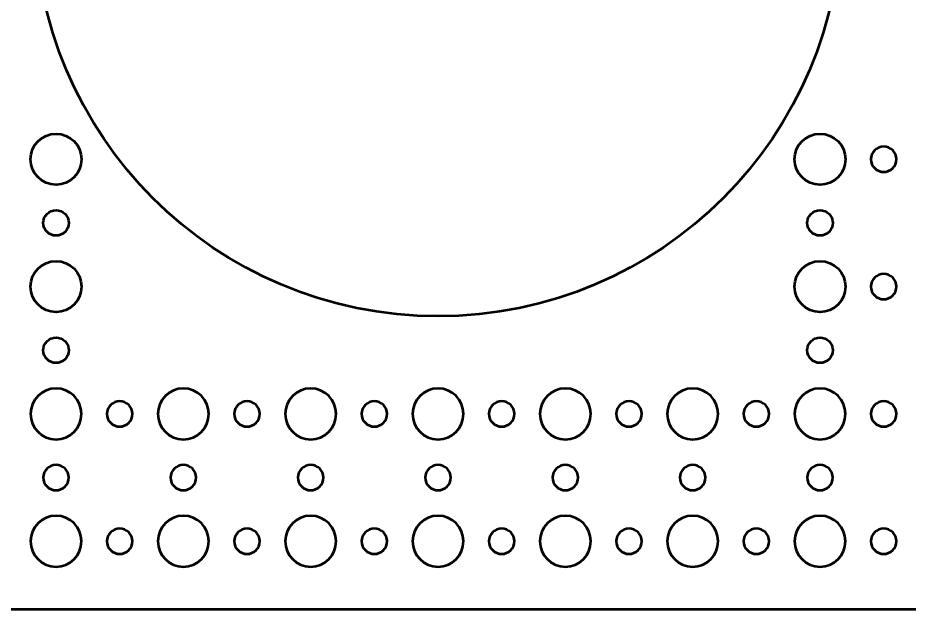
# Model space of a CAD drawing. Header units: centimetres. Extents: x -32.2 to 38.2, y -18.7 to 17.2.
# Drawn here: x -19.95 to -9.45, y -18.7 to -11.73 of the extents above; entities that cross this region are included whole.
import ezdxf

# ---------------------------------------------------------------- set-up
doc = ezdxf.new("R2010")
doc.units = ezdxf.units.CM
doc.header["$MEASUREMENT"] = 0
doc.layers.add('Layer 1', color=7, linetype='Continuous')

msp = doc.modelspace()

# ---------------------------------------------------------------- linework, layer by layer
at = {"layer": 'Layer 1', "lineweight": 53}
for centre, major_axis in [((-15, -10.5), (0, 4.75)), ((-19.49999, -13.40001), (0, 0.30001)), ((-10.49999, -13.40001), (0, 0.30001)), ((-19.5, -14.15), (0, 0.15)), ((-10.5, -14.15), (0, 0.15)), ((-19.49999, -14.90001), (0, 0.30001)), ((-10.49999, -14.90001), (0, 0.30001)), ((-19.5, -15.65), (0, 0.15)), ((-10.5, -15.65), (0, 0.15))]:
    msp.add_ellipse(centre, major_axis=major_axis, ratio=1, dxfattribs=at)
for points, knots in [([(-32.2, -18.2), (-32.2, -18.2), (-32.2, 16.7), (-32.2, 16.7), (-32.2, 16.7), (-32.2, 16.97614), (-31.97614, 17.2), (-31.7, 17.2), (-31.7, 17.2), (-31.7, 17.2), (1.7, 17.2), (1.7, 17.2), (1.7, 17.2), (1.97614, 17.2), (2.2, 16.97614), (2.2, 16.7), (2.2, 16.7), (2.2, 16.7), (2.2, -18.2), (2.2, -18.2), (2.2, -18.2), (2.2, -18.47614), (1.97614, -18.7), (1.7, -18.7), (1.7, -18.7), (1.7, -18.7), (-31.7, -18.7), (-31.7, -18.7), (-31.7, -18.7), (-31.97614, -18.7), (-32.2, -18.47614), (-32.2, -18.2)], [0, 0, 0, 0, 0.11111111, 0.11111111, 0.11111111, 0.11111111, 0.22222222, 0.22222222, 0.22222222, 0.22222222, 0.33333333, 0.33333333, 0.33333333, 0.33333333, 0.44444444, 0.44444444, 0.44444444, 0.44444444, 0.55555556, 0.55555556, 0.55555556, 0.55555556, 0.66666667, 0.66666667, 0.66666667, 0.66666667, 0.77777778, 0.77777778, 0.77777778, 0.77777778, 1, 1, 1, 1]), ([(-9.9, -13.4), (-9.9, -13.31716), (-9.83284, -13.25), (-9.75, -13.25), (-9.75, -13.25), (-9.66716, -13.25), (-9.6, -13.31716), (-9.6, -13.4), (-9.6, -13.4), (-9.6, -13.48284), (-9.66716, -13.55), (-9.75, -13.55), (-9.75, -13.55), (-9.83284, -13.55), (-9.9, -13.48284), (-9.9, -13.4)], [0, 0, 0, 0, 0.2, 0.2, 0.2, 0.2, 0.4, 0.4, 0.4, 0.4, 0.6, 0.6, 0.6, 0.6, 1, 1, 1, 1]), ([(-9.9, -14.9), (-9.9, -14.81716), (-9.83284, -14.75), (-9.75, -14.75), (-9.75, -14.75), (-9.66716, -14.75), (-9.6, -14.81716), (-9.6, -14.9), (-9.6, -14.9), (-9.6, -14.98284), (-9.66716, -15.05), (-9.75, -15.05), (-9.75, -15.05), (-9.83284, -15.05), (-9.9, -14.98284), (-9.9, -14.9)], [0, 0, 0, 0, 0.2, 0.2, 0.2, 0.2, 0.4, 0.4, 0.4, 0.4, 0.6, 0.6, 0.6, 0.6, 1, 1, 1, 1]), ([(-19.8, -16.4), (-19.8, -16.23431), (-19.66569, -16.1), (-19.5, -16.1), (-19.5, -16.1), (-19.33431, -16.1), (-19.2, -16.23431), (-19.2, -16.4), (-19.2, -16.4), (-19.2, -16.56569), (-19.33431, -16.7), (-19.5, -16.7), (-19.5, -16.7), (-19.66569, -16.7), (-19.8, -16.56569), (-19.8, -16.4)], [0, 0, 0, 0, 0.2, 0.2, 0.2, 0.2, 0.4, 0.4, 0.4, 0.4, 0.6, 0.6, 0.6, 0.6, 1, 1, 1, 1]), ([(-18.3, -16.4), (-18.3, -16.23431), (-18.16569, -16.1), (-18, -16.1), (-18, -16.1), (-17.83431, -16.1), (-17.7, -16.23431), (-17.7, -16.4), (-17.7, -16.4), (-17.7, -16.56569), (-17.83431, -16.7), (-18, -16.7), (-18, -16.7), (-18.16569, -16.7), (-18.3, -16.56569), (-18.3, -16.4)], [0, 0, 0, 0, 0.2, 0.2, 0.2, 0.2, 0.4, 0.4, 0.4, 0.4, 0.6, 0.6, 0.6, 0.6, 1, 1, 1, 1]), ([(-16.8, -16.4), (-16.8, -16.23431), (-16.66569, -16.1), (-16.5, -16.1), (-16.5, -16.1), (-16.33431, -16.1), (-16.2, -16.23431), (-16.2, -16.4), (-16.2, -16.4), (-16.2, -16.56569), (-16.33431, -16.7), (-16.5, -16.7), (-16.5, -16.7), (-16.66569, -16.7), (-16.8, -16.56569), (-16.8, -16.4)], [0, 0, 0, 0, 0.2, 0.2, 0.2, 0.2, 0.4, 0.4, 0.4, 0.4, 0.6, 0.6, 0.6, 0.6, 1, 1, 1, 1]), ([(-15.3, -16.4), (-15.3, -16.23431), (-15.16569, -16.1), (-15, -16.1), (-15, -16.1), (-14.83431, -16.1), (-14.7, -16.23431), (-14.7, -16.4), (-14.7, -16.4), (-14.7, -16.56569), (-14.83431, -16.7), (-15, -16.7), (-15, -16.7), (-15.16569, -16.7), (-15.3, -16.56569), (-15.3, -16.4)], [0, 0, 0, 0, 0.2, 0.2, 0.2, 0.2, 0.4, 0.4, 0.4, 0.4, 0.6, 0.6, 0.6, 0.6, 1, 1, 1, 1]), ([(-13.8, -16.4), (-13.8, -16.23431), (-13.66569, -16.1), (-13.5, -16.1), (-13.5, -16.1), (-13.33431, -16.1), (-13.2, -16.23431), (-13.2, -16.4), (-13.2, -16.4), (-13.2, -16.56569), (-13.33431, -16.7), (-13.5, -16.7), (-13.5, -16.7), (-13.66569, -16.7), (-13.8, -16.56569), (-13.8, -16.4)], [0, 0, 0, 0, 0.2, 0.2, 0.2, 0.2, 0.4, 0.4, 0.4, 0.4, 0.6, 0.6, 0.6, 0.6, 1, 1, 1, 1]), ([(-12.3, -16.4), (-12.3, -16.23431), (-12.16569, -16.1), (-12, -16.1), (-12, -16.1), (-11.83431, -16.1), (-11.7, -16.23431), (-11.7, -16.4), (-11.7, -16.4), (-11.7, -16.56569), (-11.83431, -16.7), (-12, -16.7), (-12, -16.7), (-12.16569, -16.7), (-12.3, -16.56569), (-12.3, -16.4)], [0, 0, 0, 0, 0.2, 0.2, 0.2, 0.2, 0.4, 0.4, 0.4, 0.4, 0.6, 0.6, 0.6, 0.6, 1, 1, 1, 1]), ([(-10.8, -16.4), (-10.8, -16.23431), (-10.66569, -16.1), (-10.5, -16.1), (-10.5, -16.1), (-10.33431, -16.1), (-10.2, -16.23431), (-10.2, -16.4), (-10.2, -16.4), (-10.2, -16.56569), (-10.33431, -16.7), (-10.5, -16.7), (-10.5, -16.7), (-10.66569, -16.7), (-10.8, -16.56569), (-10.8, -16.4)], [0, 0, 0, 0, 0.2, 0.2, 0.2, 0.2, 0.4, 0.4, 0.4, 0.4, 0.6, 0.6, 0.6, 0.6, 1, 1, 1, 1]), ([(-18.9, -16.4), (-18.9, -16.31716), (-18.83284, -16.25), (-18.75, -16.25), (-18.75, -16.25), (-18.66716, -16.25), (-18.6, -16.31716), (-18.6, -16.4), (-18.6, -16.4), (-18.6, -16.48284), (-18.66716, -16.55), (-18.75, -16.55), (-18.75, -16.55), (-18.83284, -16.55), (-18.9, -16.48284), (-18.9, -16.4)], [0, 0, 0, 0, 0.2, 0.2, 0.2, 0.2, 0.4, 0.4, 0.4, 0.4, 0.6, 0.6, 0.6, 0.6, 1, 1, 1, 1]), ([(-17.4, -16.4), (-17.4, -16.31716), (-17.33284, -16.25), (-17.25, -16.25), (-17.25, -16.25), (-17.16716, -16.25), (-17.1, -16.31716), (-17.1, -16.4), (-17.1, -16.4), (-17.1, -16.48284), (-17.16716, -16.55), (-17.25, -16.55), (-17.25, -16.55), (-17.33284, -16.55), (-17.4, -16.48284), (-17.4, -16.4)], [0, 0, 0, 0, 0.2, 0.2, 0.2, 0.2, 0.4, 0.4, 0.4, 0.4, 0.6, 0.6, 0.6, 0.6, 1, 1, 1, 1]), ([(-15.9, -16.4), (-15.9, -16.31716), (-15.83284, -16.25), (-15.75, -16.25), (-15.75, -16.25), (-15.66716, -16.25), (-15.6, -16.31716), (-15.6, -16.4), (-15.6, -16.4), (-15.6, -16.48284), (-15.66716, -16.55), (-15.75, -16.55), (-15.75, -16.55), (-15.83284, -16.55), (-15.9, -16.48284), (-15.9, -16.4)], [0, 0, 0, 0, 0.2, 0.2, 0.2, 0.2, 0.4, 0.4, 0.4, 0.4, 0.6, 0.6, 0.6, 0.6, 1, 1, 1, 1]), ([(-14.4, -16.4), (-14.4, -16.31716), (-14.33284, -16.25), (-14.25, -16.25), (-14.25, -16.25), (-14.16716, -16.25), (-14.1, -16.31716), (-14.1, -16.4), (-14.1, -16.4), (-14.1, -16.48284), (-14.16716, -16.55), (-14.25, -16.55), (-14.25, -16.55), (-14.33284, -16.55), (-14.4, -16.48284), (-14.4, -16.4)], [0, 0, 0, 0, 0.2, 0.2, 0.2, 0.2, 0.4, 0.4, 0.4, 0.4, 0.6, 0.6, 0.6, 0.6, 1, 1, 1, 1]), ([(-12.9, -16.4), (-12.9, -16.31716), (-12.83284, -16.25), (-12.75, -16.25), (-12.75, -16.25), (-12.66716, -16.25), (-12.6, -16.31716), (-12.6, -16.4), (-12.6, -16.4), (-12.6, -16.48284), (-12.66716, -16.55), (-12.75, -16.55), (-12.75, -16.55), (-12.83284, -16.55), (-12.9, -16.48284), (-12.9, -16.4)], [0, 0, 0, 0, 0.2, 0.2, 0.2, 0.2, 0.4, 0.4, 0.4, 0.4, 0.6, 0.6, 0.6, 0.6, 1, 1, 1, 1]), ([(-11.4, -16.4), (-11.4, -16.31716), (-11.33284, -16.25), (-11.25, -16.25), (-11.25, -16.25), (-11.16716, -16.25), (-11.1, -16.31716), (-11.1, -16.4), (-11.1, -16.4), (-11.1, -16.48284), (-11.16716, -16.55), (-11.25, -16.55), (-11.25, -16.55), (-11.33284, -16.55), (-11.4, -16.48284), (-11.4, -16.4)], [0, 0, 0, 0, 0.2, 0.2, 0.2, 0.2, 0.4, 0.4, 0.4, 0.4, 0.6, 0.6, 0.6, 0.6, 1, 1, 1, 1]), ([(-9.9, -16.4), (-9.9, -16.31716), (-9.83284, -16.25), (-9.75, -16.25), (-9.75, -16.25), (-9.66716, -16.25), (-9.6, -16.31716), (-9.6, -16.4), (-9.6, -16.4), (-9.6, -16.48284), (-9.66716, -16.55), (-9.75, -16.55), (-9.75, -16.55), (-9.83284, -16.55), (-9.9, -16.48284), (-9.9, -16.4)], [0, 0, 0, 0, 0.2, 0.2, 0.2, 0.2, 0.4, 0.4, 0.4, 0.4, 0.6, 0.6, 0.6, 0.6, 1, 1, 1, 1]), ([(-19.65, -17.15), (-19.65, -17.06716), (-19.58284, -17), (-19.5, -17), (-19.5, -17), (-19.41716, -17), (-19.35, -17.06716), (-19.35, -17.15), (-19.35, -17.15), (-19.35, -17.23284), (-19.41716, -17.3), (-19.5, -17.3), (-19.5, -17.3), (-19.58284, -17.3), (-19.65, -17.23284), (-19.65, -17.15)], [0, 0, 0, 0, 0.2, 0.2, 0.2, 0.2, 0.4, 0.4, 0.4, 0.4, 0.6, 0.6, 0.6, 0.6, 1, 1, 1, 1]), ([(-18.15, -17.15), (-18.15, -17.06716), (-18.08284, -17), (-18, -17), (-18, -17), (-17.91716, -17), (-17.85, -17.06716), (-17.85, -17.15), (-17.85, -17.15), (-17.85, -17.23284), (-17.91716, -17.3), (-18, -17.3), (-18, -17.3), (-18.08284, -17.3), (-18.15, -17.23284), (-18.15, -17.15)], [0, 0, 0, 0, 0.2, 0.2, 0.2, 0.2, 0.4, 0.4, 0.4, 0.4, 0.6, 0.6, 0.6, 0.6, 1, 1, 1, 1]), ([(-16.65, -17.15), (-16.65, -17.06716), (-16.58284, -17), (-16.5, -17), (-16.5, -17), (-16.41716, -17), (-16.35, -17.06716), (-16.35, -17.15), (-16.35, -17.15), (-16.35, -17.23284), (-16.41716, -17.3), (-16.5, -17.3), (-16.5, -17.3), (-16.58284, -17.3), (-16.65, -17.23284), (-16.65, -17.15)], [0, 0, 0, 0, 0.2, 0.2, 0.2, 0.2, 0.4, 0.4, 0.4, 0.4, 0.6, 0.6, 0.6, 0.6, 1, 1, 1, 1]), ([(-15.15, -17.15), (-15.15, -17.06716), (-15.08284, -17), (-15, -17), (-15, -17), (-14.91716, -17), (-14.85, -17.06716), (-14.85, -17.15), (-14.85, -17.15), (-14.85, -17.23284), (-14.91716, -17.3), (-15, -17.3), (-15, -17.3), (-15.08284, -17.3), (-15.15, -17.23284), (-15.15, -17.15)], [0, 0, 0, 0, 0.2, 0.2, 0.2, 0.2, 0.4, 0.4, 0.4, 0.4, 0.6, 0.6, 0.6, 0.6, 1, 1, 1, 1]), ([(-13.65, -17.15), (-13.65, -17.06716), (-13.58284, -17), (-13.5, -17), (-13.5, -17), (-13.41716, -17), (-13.35, -17.06716), (-13.35, -17.15), (-13.35, -17.15), (-13.35, -17.23284), (-13.41716, -17.3), (-13.5, -17.3), (-13.5, -17.3), (-13.58284, -17.3), (-13.65, -17.23284), (-13.65, -17.15)], [0, 0, 0, 0, 0.2, 0.2, 0.2, 0.2, 0.4, 0.4, 0.4, 0.4, 0.6, 0.6, 0.6, 0.6, 1, 1, 1, 1]), ([(-12.15, -17.15), (-12.15, -17.06716), (-12.08284, -17), (-12, -17), (-12, -17), (-11.91716, -17), (-11.85, -17.06716), (-11.85, -17.15), (-11.85, -17.15), (-11.85, -17.23284), (-11.91716, -17.3), (-12, -17.3), (-12, -17.3), (-12.08284, -17.3), (-12.15, -17.23284), (-12.15, -17.15)], [0, 0, 0, 0, 0.2, 0.2, 0.2, 0.2, 0.4, 0.4, 0.4, 0.4, 0.6, 0.6, 0.6, 0.6, 1, 1, 1, 1]), ([(-10.65, -17.15), (-10.65, -17.06716), (-10.58284, -17), (-10.5, -17), (-10.5, -17), (-10.41716, -17), (-10.35, -17.06716), (-10.35, -17.15), (-10.35, -17.15), (-10.35, -17.23284), (-10.41716, -17.3), (-10.5, -17.3), (-10.5, -17.3), (-10.58284, -17.3), (-10.65, -17.23284), (-10.65, -17.15)], [0, 0, 0, 0, 0.2, 0.2, 0.2, 0.2, 0.4, 0.4, 0.4, 0.4, 0.6, 0.6, 0.6, 0.6, 1, 1, 1, 1]), ([(-19.8, -17.9), (-19.8, -17.73431), (-19.66569, -17.6), (-19.5, -17.6), (-19.5, -17.6), (-19.33431, -17.6), (-19.2, -17.73431), (-19.2, -17.9), (-19.2, -17.9), (-19.2, -18.06569), (-19.33431, -18.2), (-19.5, -18.2), (-19.5, -18.2), (-19.66569, -18.2), (-19.8, -18.06569), (-19.8, -17.9)], [0, 0, 0, 0, 0.2, 0.2, 0.2, 0.2, 0.4, 0.4, 0.4, 0.4, 0.6, 0.6, 0.6, 0.6, 1, 1, 1, 1]), ([(-18.3, -17.9), (-18.3, -17.73431), (-18.16569, -17.6), (-18, -17.6), (-18, -17.6), (-17.83431, -17.6), (-17.7, -17.73431), (-17.7, -17.9), (-17.7, -17.9), (-17.7, -18.06569), (-17.83431, -18.2), (-18, -18.2), (-18, -18.2), (-18.16569, -18.2), (-18.3, -18.06569), (-18.3, -17.9)], [0, 0, 0, 0, 0.2, 0.2, 0.2, 0.2, 0.4, 0.4, 0.4, 0.4, 0.6, 0.6, 0.6, 0.6, 1, 1, 1, 1]), ([(-16.8, -17.9), (-16.8, -17.73431), (-16.66569, -17.6), (-16.5, -17.6), (-16.5, -17.6), (-16.33431, -17.6), (-16.2, -17.73431), (-16.2, -17.9), (-16.2, -17.9), (-16.2, -18.06569), (-16.33431, -18.2), (-16.5, -18.2), (-16.5, -18.2), (-16.66569, -18.2), (-16.8, -18.06569), (-16.8, -17.9)], [0, 0, 0, 0, 0.2, 0.2, 0.2, 0.2, 0.4, 0.4, 0.4, 0.4, 0.6, 0.6, 0.6, 0.6, 1, 1, 1, 1]), ([(-15.3, -17.9), (-15.3, -17.73431), (-15.16569, -17.6), (-15, -17.6), (-15, -17.6), (-14.83431, -17.6), (-14.7, -17.73431), (-14.7, -17.9), (-14.7, -17.9), (-14.7, -18.06569), (-14.83431, -18.2), (-15, -18.2), (-15, -18.2), (-15.16569, -18.2), (-15.3, -18.06569), (-15.3, -17.9)], [0, 0, 0, 0, 0.2, 0.2, 0.2, 0.2, 0.4, 0.4, 0.4, 0.4, 0.6, 0.6, 0.6, 0.6, 1, 1, 1, 1]), ([(-13.8, -17.9), (-13.8, -17.73431), (-13.66569, -17.6), (-13.5, -17.6), (-13.5, -17.6), (-13.33431, -17.6), (-13.2, -17.73431), (-13.2, -17.9), (-13.2, -17.9), (-13.2, -18.06569), (-13.33431, -18.2), (-13.5, -18.2), (-13.5, -18.2), (-13.66569, -18.2), (-13.8, -18.06569), (-13.8, -17.9)], [0, 0, 0, 0, 0.2, 0.2, 0.2, 0.2, 0.4, 0.4, 0.4, 0.4, 0.6, 0.6, 0.6, 0.6, 1, 1, 1, 1]), ([(-12.3, -17.9), (-12.3, -17.73431), (-12.16569, -17.6), (-12, -17.6), (-12, -17.6), (-11.83431, -17.6), (-11.7, -17.73431), (-11.7, -17.9), (-11.7, -17.9), (-11.7, -18.06569), (-11.83431, -18.2), (-12, -18.2), (-12, -18.2), (-12.16569, -18.2), (-12.3, -18.06569), (-12.3, -17.9)], [0, 0, 0, 0, 0.2, 0.2, 0.2, 0.2, 0.4, 0.4, 0.4, 0.4, 0.6, 0.6, 0.6, 0.6, 1, 1, 1, 1]), ([(-10.8, -17.9), (-10.8, -17.73431), (-10.66569, -17.6), (-10.5, -17.6), (-10.5, -17.6), (-10.33431, -17.6), (-10.2, -17.73431), (-10.2, -17.9), (-10.2, -17.9), (-10.2, -18.06569), (-10.33431, -18.2), (-10.5, -18.2), (-10.5, -18.2), (-10.66569, -18.2), (-10.8, -18.06569), (-10.8, -17.9)], [0, 0, 0, 0, 0.2, 0.2, 0.2, 0.2, 0.4, 0.4, 0.4, 0.4, 0.6, 0.6, 0.6, 0.6, 1, 1, 1, 1]), ([(-18.9, -17.9), (-18.9, -17.81716), (-18.83284, -17.75), (-18.75, -17.75), (-18.75, -17.75), (-18.66716, -17.75), (-18.6, -17.81716), (-18.6, -17.9), (-18.6, -17.9), (-18.6, -17.98284), (-18.66716, -18.05), (-18.75, -18.05), (-18.75, -18.05), (-18.83284, -18.05), (-18.9, -17.98284), (-18.9, -17.9)], [0, 0, 0, 0, 0.2, 0.2, 0.2, 0.2, 0.4, 0.4, 0.4, 0.4, 0.6, 0.6, 0.6, 0.6, 1, 1, 1, 1]), ([(-17.4, -17.9), (-17.4, -17.81716), (-17.33284, -17.75), (-17.25, -17.75), (-17.25, -17.75), (-17.16716, -17.75), (-17.1, -17.81716), (-17.1, -17.9), (-17.1, -17.9), (-17.1, -17.98284), (-17.16716, -18.05), (-17.25, -18.05), (-17.25, -18.05), (-17.33284, -18.05), (-17.4, -17.98284), (-17.4, -17.9)], [0, 0, 0, 0, 0.2, 0.2, 0.2, 0.2, 0.4, 0.4, 0.4, 0.4, 0.6, 0.6, 0.6, 0.6, 1, 1, 1, 1]), ([(-15.9, -17.9), (-15.9, -17.81716), (-15.83284, -17.75), (-15.75, -17.75), (-15.75, -17.75), (-15.66716, -17.75), (-15.6, -17.81716), (-15.6, -17.9), (-15.6, -17.9), (-15.6, -17.98284), (-15.66716, -18.05), (-15.75, -18.05), (-15.75, -18.05), (-15.83284, -18.05), (-15.9, -17.98284), (-15.9, -17.9)], [0, 0, 0, 0, 0.2, 0.2, 0.2, 0.2, 0.4, 0.4, 0.4, 0.4, 0.6, 0.6, 0.6, 0.6, 1, 1, 1, 1]), ([(-14.4, -17.9), (-14.4, -17.81716), (-14.33284, -17.75), (-14.25, -17.75), (-14.25, -17.75), (-14.16716, -17.75), (-14.1, -17.81716), (-14.1, -17.9), (-14.1, -17.9), (-14.1, -17.98284), (-14.16716, -18.05), (-14.25, -18.05), (-14.25, -18.05), (-14.33284, -18.05), (-14.4, -17.98284), (-14.4, -17.9)], [0, 0, 0, 0, 0.2, 0.2, 0.2, 0.2, 0.4, 0.4, 0.4, 0.4, 0.6, 0.6, 0.6, 0.6, 1, 1, 1, 1]), ([(-12.9, -17.9), (-12.9, -17.81716), (-12.83284, -17.75), (-12.75, -17.75), (-12.75, -17.75), (-12.66716, -17.75), (-12.6, -17.81716), (-12.6, -17.9), (-12.6, -17.9), (-12.6, -17.98284), (-12.66716, -18.05), (-12.75, -18.05), (-12.75, -18.05), (-12.83284, -18.05), (-12.9, -17.98284), (-12.9, -17.9)], [0, 0, 0, 0, 0.2, 0.2, 0.2, 0.2, 0.4, 0.4, 0.4, 0.4, 0.6, 0.6, 0.6, 0.6, 1, 1, 1, 1]), ([(-11.4, -17.9), (-11.4, -17.81716), (-11.33284, -17.75), (-11.25, -17.75), (-11.25, -17.75), (-11.16716, -17.75), (-11.1, -17.81716), (-11.1, -17.9), (-11.1, -17.9), (-11.1, -17.98284), (-11.16716, -18.05), (-11.25, -18.05), (-11.25, -18.05), (-11.33284, -18.05), (-11.4, -17.98284), (-11.4, -17.9)], [0, 0, 0, 0, 0.2, 0.2, 0.2, 0.2, 0.4, 0.4, 0.4, 0.4, 0.6, 0.6, 0.6, 0.6, 1, 1, 1, 1]), ([(-9.9, -17.9), (-9.9, -17.81716), (-9.83284, -17.75), (-9.75, -17.75), (-9.75, -17.75), (-9.66716, -17.75), (-9.6, -17.81716), (-9.6, -17.9), (-9.6, -17.9), (-9.6, -17.98284), (-9.66716, -18.05), (-9.75, -18.05), (-9.75, -18.05), (-9.83284, -18.05), (-9.9, -17.98284), (-9.9, -17.9)], [0, 0, 0, 0, 0.2, 0.2, 0.2, 0.2, 0.4, 0.4, 0.4, 0.4, 0.6, 0.6, 0.6, 0.6, 1, 1, 1, 1])]:
    msp.add_open_spline(points, degree=3, knots=knots, dxfattribs=at)

doc.saveas('drawing.dxf')
